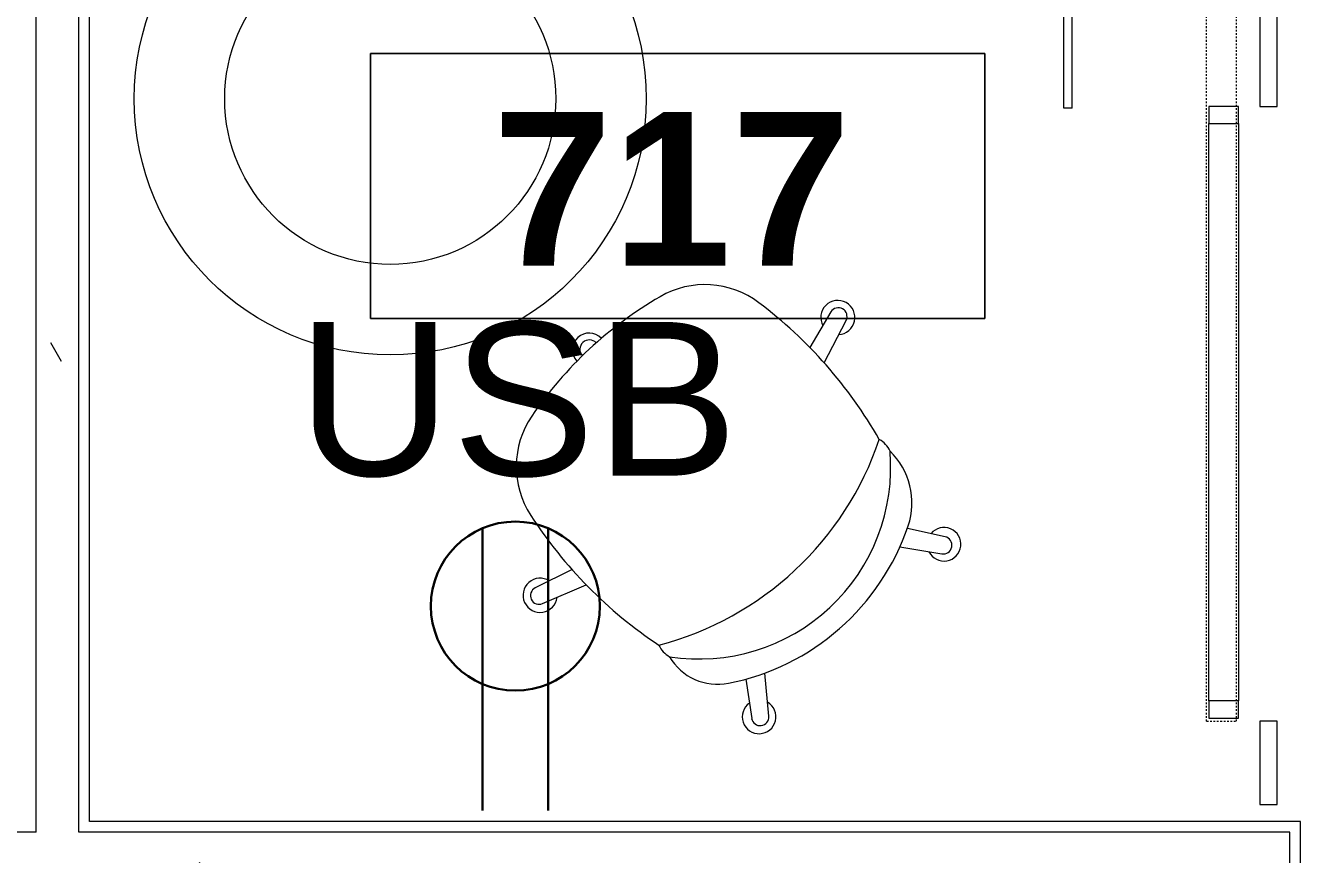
# Model space of a CAD drawing. Header units: inches. Extents: x -2349 to 1043, y -456 to 2193.
# Drawn here: x 840.2 to 914.9, y -50.8 to -2.3 of the extents above; entities that cross this region are included whole.
import ezdxf

# ---------------------------------------------------------------- set-up
doc = ezdxf.new("R2010")
doc.units = ezdxf.units.IN
doc.header["$MEASUREMENT"] = 0
doc.linetypes.add('Dash 1_16_', pattern=[0.125, 0.0625, -0.0625])
for name, color, linetype, lineweight in [('A-ANNO-NOTE', 131, 'Continuous', 30), ('A-AREA-IDEN', 2, 'Continuous', 9), ('A-DETL-GENF', 92, 'Continuous', 9), ('A-DOOR', 31, 'Continuous', 13), ('A-GLAZ-CURT', 52, 'Continuous', 13), ('A-WALL', 113, 'Continuous', 13), ('A-WALL-PATT', 111, 'Continuous', 13), ('I-FURN', 30, 'Continuous', 9), ('I-WALL', 2, 'Continuous', 13)]:
    doc.layers.add(name, color=color, linetype=linetype, lineweight=lineweight)
doc.styles.add('Swis721 Lt BT', font='swissl.ttf', dxfattribs={"height": 9})
doc.styles.add('Swis721 Lt BT_B', font='', dxfattribs={"height": 9})
doc.styles.get('Swis721 Lt BT_B').set_extended_font_data('Swis721 Lt BT', bold=True)
pattern_1 = [(0, (0, 0), (30.72, 7.68), [1.267, -21.773, 1.267, -21.773, -122.88]), (0, (0, 0), (30.72, 7.68), [-46.08, 1.267, -44.813, 1.267, -21.773, -53.76]), (0, (0, 0), (30.72, 7.68), [-115.2, 1.267, -14.093, 1.267, -37.133]), (120, (11.52, 3.84), (-22.011075, 22.7643), [1.267, -21.773, 1.267, -21.773, -122.88]), (120, (11.52, 3.84), (-22.011075, 22.7643), [-46.08, 1.267, -44.813, 1.267, -21.773, -53.76]), (120, (11.52, 3.84), (-22.011075, 22.7643), [-115.2, 1.267, -14.093, 1.267, -37.133]), (240, (15.36, 19.2), (-8.708925, -30.4443), [1.267, -21.773, 1.267, -21.773, -122.88]), (240, (15.36, 19.2), (-8.708925, -30.4443), [-46.08, 1.267, -44.813, 1.267, -21.773, -53.76]), (240, (15.36, 19.2), (-8.708925, -30.4443), [-115.2, 1.267, -14.093, 1.267, -37.133])]

# ---------------------------------------------------------------- blocks, each defined once
blk = doc.blocks.new('Barn Door - Glass Door - D13 - DEMOUNTABLE SLIDER-40_ x 96_-8564951-7TH FLOOR POWER _ SIGNAL')
at = {"layer": 'A-DETL-GENF'}
for p, q in [((17.906, 12), (23.906, 12)), ((17.906, 11.5), (17.906, 12)), ((23.906, 12.464), (23.906, 12)), ((24.62, 11.75), (23.906, 12.464)), ((17.906, 11.5), (23.906, 11.5)), ((24.62, 11.75), (23.906, 11.036)), ((23.906, 11.036), (23.906, 11.5))]:
    blk.add_line(p, q, dxfattribs=at)
at = {"layer": 'A-DOOR', "linetype": 'Dash 1_16_', "lineweight": 9}
for p, q in [((-18, 3.625), (54, 3.625)), ((-18, 3.625), (-18, 1.875)), ((54, 3.625), (54, 1.875)), ((-18, 1.875), (54, 1.875))]:
    blk.add_line(p, q, dxfattribs=at)
at = {"layer": 'A-DOOR', "lineweight": 20}
for p, q in [((-16.813, 3.5), (-17.813, 3.5)), ((-17.813, 3.5), (-17.813, 1.75)), ((-16.813, 1.75), (-16.813, 3.5)), ((18, 3.5), (17, 3.5)), ((17, 3.5), (17, 1.75)), ((18, 1.75), (18, 3.5)), ((-17.813, 1.75), (-16.813, 1.75)), ((17, 1.75), (18, 1.75))]:
    blk.add_line(p, q, dxfattribs=at)
at = {"layer": 'A-DOOR', "lineweight": 9}
for p, q in [((-16.813, 3.5), (17, 3.5)), ((17, 1.75), (-16.813, 1.75))]:
    blk.add_line(p, q, dxfattribs=at)
blk = doc.blocks.new('System Panel - Glazed-9603130-7TH FLOOR POWER _ SIGNAL')
at = {"layer": 'A-GLAZ-CURT'}
for p, q in [((47.206, 0.5), (-7.942, 0.5)), ((47.206, -0.5), (47.206, 0.5)), ((88.081, 0.5), (83.206, 0.5)), ((83.206, 0.5), (83.206, -0.5)), ((88.081, -0.5), (88.081, 0.5)), ((-7.942, -0.5), (47.206, -0.5)), ((83.206, -0.5), (88.081, -0.5))]:
    blk.add_line(p, q, dxfattribs=at)
blk = doc.blocks.new('Steelcase Coalesse - Montara650 - Table - Cafe Height - Round - Counter Height - 30__ Diameter 2-7271547-7TH FLOOR POWER _ SIGNAL')
at = {"layer": 'I-FURN'}
for radius in [15, 9.7]:
    blk.add_circle((0, 0), radius, dxfattribs=at)
blk = doc.blocks.new('Steelcase - Seating - Cobi 434 Series - Chair - Without Arm-7422878-7TH FLOOR POWER _ SIGNAL')
at = {"layer": 'I-FURN'}
for p, q in [((-5.488, 20.881), (-7.007, 22.858)), ((6.894, 22.905), (5.343, 20.886)), ((-7.833, 22.258), (-6.551, 20.39)), ((6.402, 20.39), (7.717, 22.307)), ((-9.596, 9.964), (-12.228, 9.03)), ((12.089, 9.035), (9.471, 9.964)), ((-11.915, 8.065), (-9.595, 8.75)), ((9.47, 8.75), (11.775, 8.069))]:
    blk.add_line(p, q, dxfattribs=at)
for centre, radius, start, end in [((-7.484, 22.536), 0.986, 343.18594, 277.67572), ((7.336, 22.536), 0.986, 262.32428, 196.81406), ((-7.412, 22.547), 0.51, 37.54013, 214.45962), ((7.292, 22.586), 0.509, 326.72121, 141.27904), ((-0.066, 7.963), 14.01, 58.23602, 118.20175), ((-4.704, 16.611), 4.196, 118.20175, 183.14954), ((-0.062, 9.459), 11.221, 38.09021, 141.90979), ((5.594, 17.106), 3.256, 347.13536, 58.23602), ((-0.062, -0.945), 18.632, 61.70658, 118.29342), ((-7.536, 15.921), 1.434, 161.28416, 198.71584), ((7.411, 15.921), 1.434, 341.28416, 18.71584), ((16.896, 9.376), 26.498, 166.72415, 189.96268), ((-17.021, 9.376), 26.498, 350.01042, 13.27585), ((-11.99, 8.575), 1, 50.06193, 345.73588), ((-12.059, 8.551), 0.507, 109.54019, 286.45946), ((11.865, 8.575), 1, 194.26412, 129.93807), ((11.919, 8.556), 0.508, 253.54054, 70.45981), ((-4.032, 5.7), 5.25, 189.96268, 257.13082), ((3.905, 5.69), 5.25, 282.72734, 350.01042), ((-0.042, 23.164), 23.164, 257.13082, 282.72734), ((-0.042, 0.021), 0.981, 180, 360), ((-0.067, 0.007), 0.553, 180, 359.87418)]:
    blk.add_arc(centre, radius, start, end, dxfattribs=at)
blk = doc.blocks.new('Room Tag - Room Name and Number-3379422-7TH FLOOR POWER _ SIGNAL')
at = {"layer": 'A-AREA-IDEN'}
for p, q in [((-0.18806, -0.16357), (-0.18806, -0.00182)), ((-0.18806, -0.00182), (0.18694, -0.00182)), ((0.18694, -0.00182), (-0.18806, -0.00182)), ((-0.18806, -0.00182), (-0.18806, -0.16357)), ((0.18694, -0.00182), (0.18694, -0.16357)), ((0.18694, -0.16357), (0.18694, -0.00182)), ((0.18694, -0.16357), (-0.18806, -0.16357)), ((-0.18806, -0.16357), (0.18694, -0.16357))]:
    blk.add_line(p, q, dxfattribs=at)

msp = doc.modelspace()

# ---------------------------------------------------------------- hatches: boundary and pattern name
at = {"layer": 'A-WALL-PATT', "lineweight": 9}
h = msp.add_hatch(dxfattribs=at)
h.set_pattern_fill('FP_1', color=256, style=0, pattern_type=2)
h.set_pattern_definition(pattern_1)
h.paths.add_polyline_path([(840.829, -48.914), (840.829, 108.998), (840.204, 108.998), (840.204, -48.914)], flags=0)
h = msp.add_hatch(dxfattribs=at)
h.set_pattern_fill('FP_1', color=256, style=0, pattern_type=2)
h.set_pattern_definition(pattern_1)
h.paths.add_polyline_path([(840.829, -49.539), (843.329, -49.539), (843.329, 108.998), (840.829, 108.998), (840.829, -48.914)], flags=0)
h = msp.add_hatch(dxfattribs=at)
h.set_pattern_fill('FP_1', color=256, style=0, pattern_type=2)
h.set_pattern_definition(pattern_1)
h.paths.add_polyline_path([(843.329, -48.914), (843.954, -48.914), (843.954, 38.917), (843.329, 38.917), (843.329, -29.843)], flags=0)
h.paths.add_polyline_path([(843.329, 41.417), (843.954, 41.417), (843.954, 108.998), (843.329, 108.998), (843.329, 53.02)], flags=0)
h = msp.add_hatch(dxfattribs=at)
h.set_pattern_fill('FP_1', color=256, style=0, pattern_type=2)
h.set_pattern_definition(pattern_1)
h.paths.add_polyline_path([(914.917, -49.539), (914.917, -48.914), (843.329, -48.914), (843.329, -49.539), (914.292, -49.539)], flags=0)
h.paths.add_polyline_path([(814.373, -49.539), (840.829, -49.539), (840.829, -48.914), (572.417, -48.914), (572.417, -49.539), (788.644, -49.539)], flags=0)
h = msp.add_hatch(dxfattribs=at)
h.set_pattern_fill('FP_1', color=256, style=0, pattern_type=2)
h.set_pattern_definition(pattern_1)
h.paths.add_polyline_path([(865.833, -52.039), (914.292, -52.02), (914.292, -49.539), (569.292, -49.539), (569.292, -52.039), (859.401, -52.039)], flags=0)
h = msp.add_hatch(dxfattribs=at)
h.set_pattern_fill('FP_1', color=256, style=0, pattern_type=2)
h.set_pattern_definition(pattern_1)
h.paths.add_polyline_path([(914.917, -118.601), (914.917, -49.539), (914.292, -49.539), (914.292, -118.601)], flags=0)

# ---------------------------------------------------------------- linework, layer by layer
at = {"layer": 'A-ANNO-NOTE'}
for p, q in [((866.993, -48.26), (866.993, -31.734)), ((866.993, -48.26), (866.993, -31.734)), ((870.825, -48.26), (870.825, -31.734))]:
    msp.add_line(p, q, dxfattribs=at)
msp.add_circle((868.909, -36.298), 4.95, dxfattribs=at)
at = {"layer": 'A-WALL'}
for p, q in [((840.829, -49.539), (840.829, 108.998)), ((843.329, -49.539), (843.329, 38.917)), ((840.829, -49.539), (572.417, -49.539)), ((914.292, -49.539), (843.329, -49.539)), ((914.292, -118.601), (914.292, -49.539))]:
    msp.add_line(p, q, dxfattribs=at)
at = {"layer": 'I-WALL'}
for p, q in [((843.954, -48.914), (843.954, 38.292)), ((914.917, -48.914), (843.954, -48.914)), ((914.917, -118.601), (914.917, -48.914))]:
    msp.add_line(p, q, dxfattribs=at)

# ---------------------------------------------------------------- block references
at = {"layer": 'A-AREA-IDEN', "xscale": 95.99999999999994, "yscale": 95.99999999999994, "zscale": 95.99999999999994}
msp.add_blockref('Room Tag - Room Name and Number-3379422-7TH FLOOR POWER _ SIGNAL', (878.479, -3.75), dxfattribs=at)
at = {"layer": 'A-DOOR', "rotation": 89.9999999999999}
msp.add_blockref('Barn Door - Glass Door - D13 - DEMOUNTABLE SLIDER-40_ x 96_-8564951-7TH FLOOR POWER _ SIGNAL', (913.042, -25.039), dxfattribs=at)
at = {"layer": 'A-GLAZ-CURT', "lineweight": 9, "rotation": 269.9999999999999}
msp.add_blockref('System Panel - Glazed-9603130-7TH FLOOR POWER _ SIGNAL', (913.042, 40.167), dxfattribs=at)
at = {"layer": 'I-FURN'}
for name, p, rotation in [('Steelcase Coalesse - Montara650 - Table - Cafe Height - Round - Counter Height - 30__ Diameter 2-7271547-7TH FLOOR POWER _ SIGNAL', (861.579, -6.583), 180), ('Steelcase - Seating - Cobi 434 Series - Chair - Without Arm-7422878-7TH FLOOR POWER _ SIGNAL', (873.187, -21.298), 223.000000000003)]:
    msp.add_blockref(name, p, dxfattribs=dict(at, rotation=rotation))

# ---------------------------------------------------------------- texts
at = {"layer": 'A-ANNO-NOTE', "lineweight": 9, "insert": (856.111, -19.656), "char_height": 9, "width": 30.3, "attachment_point": 1, "style": 'Swis721 Lt BT'}
msp.add_mtext('USB', dxfattribs=at)
at = {"layer": 'A-AREA-IDEN', "insert": (867.583, -7.352), "char_height": 9, "width": 25.452, "attachment_point": 1, "style": 'Swis721 Lt BT_B'}
msp.add_mtext('717', dxfattribs=at)

doc.saveas('drawing.dxf')
